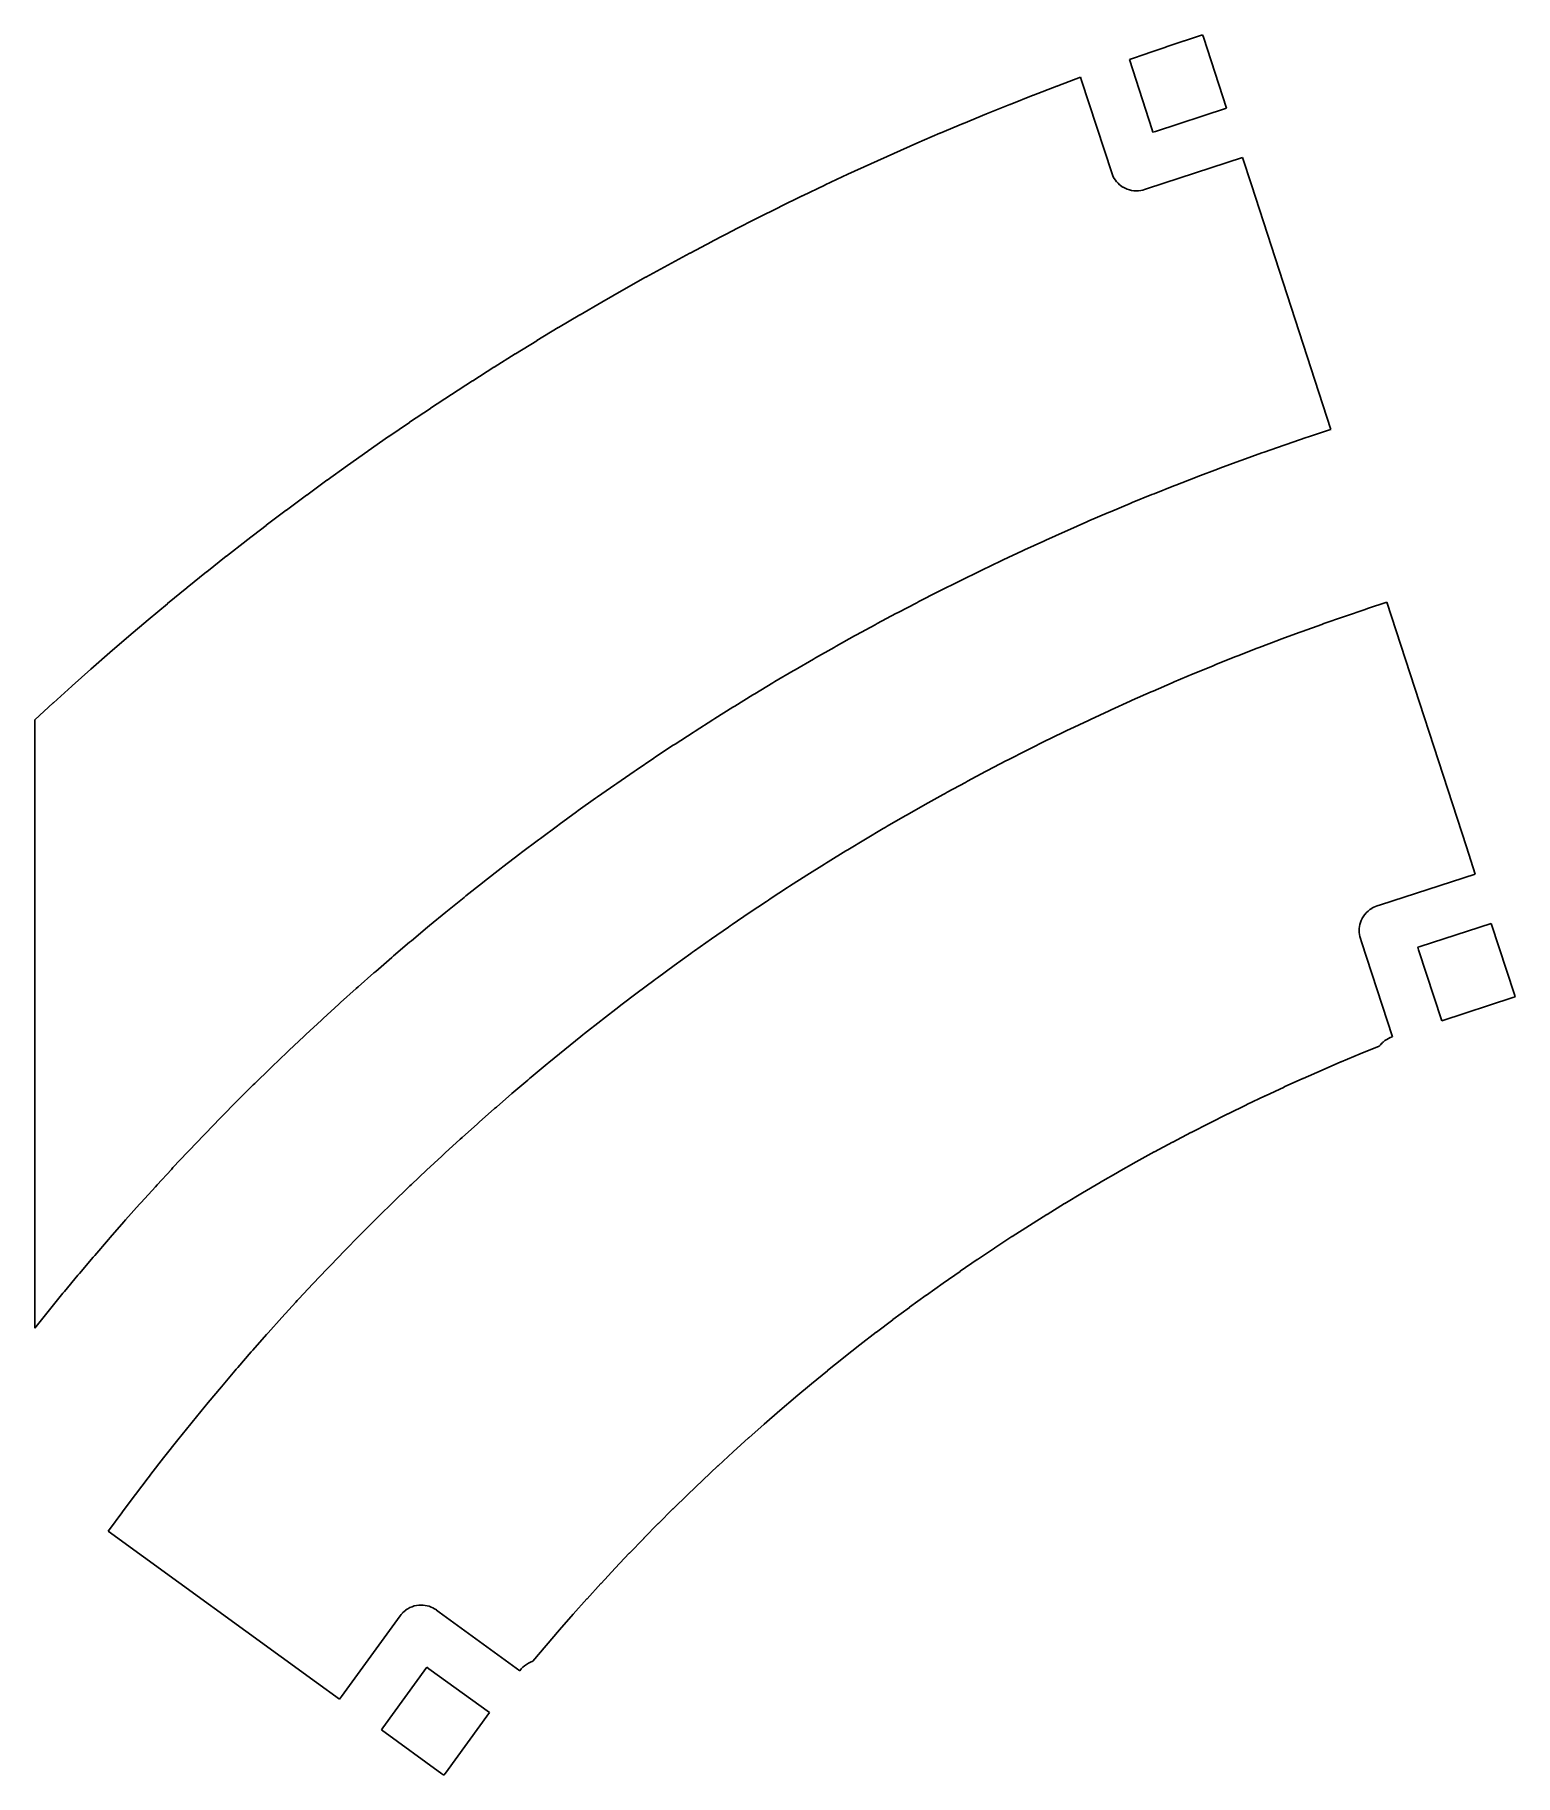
# Model space of a CAD drawing. Header units: millimetres. Extents: x 195 to 480, y 243 to 578.
import ezdxf

# ---------------------------------------------------------------- set-up
doc = ezdxf.new("R2010")
doc.units = ezdxf.units.MM
doc.layers.add('Mesh_cs', color=7, linetype='CONTINUOUS')

msp = doc.modelspace()

# ---------------------------------------------------------------- linework, layer by layer
at = {"layer": 'Mesh_cs'}
for p, q in [((413.078, 575.919, 11.9), (416.581, 577.093, 11.9)), ((416.581, 577.093, 11.9), (416.619, 577.106, 11.9)), ((416.619, 577.106, 11.9), (420.129, 578.258, 11.9)), ((420.129, 578.258, 11.9), (420.283, 577.786, 11.9)), ((420.283, 577.786, 11.9), (424.734, 564.087, 11.9)), ((406.015, 573.48, 11.9), (409.415, 574.666, 11.9)), ((409.415, 574.666, 11.9), (409.544, 574.711, 11.9)), ((409.544, 574.711, 11.9), (413.039, 575.906, 11.9)), ((413.039, 575.906, 11.9), (413.078, 575.919, 11.9)), ((410.411, 559.95, 11.9), (406.015, 573.48, 11.9)), ((387.523, 566.628, 11.9), (392.022, 568.357, 11.9)), ((392.022, 568.357, 11.9), (392.06, 568.372, 11.9)), ((392.06, 568.372, 11.9), (392.207, 568.427, 11.9)), ((392.207, 568.427, 11.9), (396.605, 570.079, 11.9)), ((396.605, 570.079, 11.9), (396.805, 569.464, 11.9)), ((396.805, 569.464, 11.9), (402.597, 551.638, 11.9)), ((378.494, 563.031, 11.9), (382.964, 564.832, 11.9)), ((382.964, 564.832, 11.9), (383.001, 564.847, 11.9)), ((383.001, 564.847, 11.9), (387.486, 566.613, 11.9)), ((387.486, 566.613, 11.9), (387.523, 566.628, 11.9)), ((424.734, 564.087, 11.9), (411.035, 559.637, 11.9)), ((369.522, 559.289, 11.9), (373.963, 561.162, 11.9)), ((373.963, 561.162, 11.9), (374.001, 561.178, 11.9)), ((374.001, 561.178, 11.9), (378.456, 563.015, 11.9)), ((378.456, 563.015, 11.9), (378.494, 563.031, 11.9)), ((360.612, 555.405, 11.9), (365.022, 557.349, 11.9)), ((365.022, 557.349, 11.9), (365.059, 557.365, 11.9)), ((365.059, 557.365, 11.9), (369.485, 559.273, 11.9)), ((369.485, 559.273, 11.9), (369.522, 559.289, 11.9)), ((410.563, 559.483, 11.9), (410.411, 559.95, 11.9)), ((411.035, 559.637, 11.9), (410.563, 559.483, 11.9)), ((356.181, 553.41, 11.9), (360.575, 555.389, 11.9)), ((360.575, 555.389, 11.9), (360.612, 555.405, 11.9)), ((409.529, 548.632, 11.9), (427.824, 554.577, 11.9)), ((427.824, 554.577, 11.9), (429.526, 549.336, 11.9)), ((347.366, 549.314, 11.9), (351.728, 551.362, 11.9)), ((351.728, 551.362, 11.9), (351.765, 551.379, 11.9)), ((351.765, 551.379, 11.9), (356.144, 553.393, 11.9)), ((356.144, 553.393, 11.9), (356.181, 553.41, 11.9)), ((402.597, 551.638, 11.9), (402.601, 551.627, 11.9)), ((402.601, 551.627, 11.9), (402.736, 551.262, 11.9)), ((402.736, 551.262, 11.9), (402.741, 551.252, 11.9)), ((402.741, 551.252, 11.9), (402.905, 550.898, 11.9)), ((402.905, 550.898, 11.9), (402.912, 550.885, 11.9)), ((402.912, 550.885, 11.9), (403.085, 550.577, 11.9)), ((403.085, 550.577, 11.9), (403.094, 550.564, 11.9)), ((403.094, 550.564, 11.9), (403.31, 550.241, 11.9)), ((403.31, 550.241, 11.9), (403.551, 549.936, 11.9)), ((338.618, 545.077, 11.9), (342.947, 547.195, 11.9)), ((342.947, 547.195, 11.9), (342.983, 547.213, 11.9)), ((342.983, 547.213, 11.9), (347.329, 549.296, 11.9)), ((347.329, 549.296, 11.9), (347.366, 549.314, 11.9)), ((403.551, 549.936, 11.9), (403.56, 549.924, 11.9)), ((403.56, 549.924, 11.9), (403.825, 549.639, 11.9)), ((403.825, 549.639, 11.9), (403.836, 549.629, 11.9)), ((403.836, 549.629, 11.9), (404.123, 549.366, 11.9)), ((404.123, 549.366, 11.9), (404.134, 549.357, 11.9)), ((404.134, 549.357, 11.9), (404.441, 549.118, 11.9)), ((404.441, 549.118, 11.9), (404.453, 549.109, 11.9)), ((404.453, 549.109, 11.9), (404.779, 548.896, 11.9)), ((404.779, 548.896, 11.9), (404.792, 548.889, 11.9)), ((404.792, 548.889, 11.9), (405.172, 548.683, 11.9)), ((405.172, 548.683, 11.9), (405.184, 548.677, 11.9)), ((405.184, 548.677, 11.9), (405.581, 548.507, 11.9)), ((405.581, 548.507, 11.9), (405.594, 548.502, 11.9)), ((405.594, 548.502, 11.9), (406.005, 548.368, 11.9)), ((406.005, 548.368, 11.9), (406.017, 548.364, 11.9)), ((406.017, 548.364, 11.9), (406.438, 548.268, 11.9)), ((406.438, 548.268, 11.9), (406.452, 548.265, 11.9)), ((406.452, 548.265, 11.9), (406.465, 548.263, 11.9)), ((406.465, 548.263, 11.9), (406.893, 548.204, 11.9)), ((406.893, 548.204, 11.9), (406.907, 548.203, 11.9)), ((406.907, 548.203, 11.9), (407.338, 548.183, 11.9)), ((407.338, 548.183, 11.9), (407.352, 548.183, 11.9)), ((407.352, 548.183, 11.9), (407.783, 548.201, 11.9)), ((407.783, 548.201, 11.9), (407.797, 548.203, 11.9)), ((407.797, 548.203, 11.9), (408.225, 548.259, 11.9)), ((408.225, 548.259, 11.9), (408.239, 548.262, 11.9)), ((408.239, 548.262, 11.9), (408.565, 548.332, 11.9)), ((408.565, 548.332, 11.9), (408.578, 548.336, 11.9)), ((408.578, 548.336, 11.9), (408.898, 548.427, 11.9)), ((408.898, 548.427, 11.9), (409.529, 548.632, 11.9)), ((429.526, 549.336, 11.9), (444.851, 502.174, 11.9)), ((334.27, 542.906, 11.9), (338.582, 545.059, 11.9)), ((338.582, 545.059, 11.9), (338.618, 545.077, 11.9)), ((325.626, 538.46, 11.9), (329.903, 540.682, 11.9)), ((329.903, 540.682, 11.9), (329.939, 540.7, 11.9)), ((329.939, 540.7, 11.9), (334.233, 542.887, 11.9)), ((334.233, 542.887, 11.9), (334.27, 542.906, 11.9)), ((321.331, 536.186, 11.9), (325.59, 538.441, 11.9)), ((325.59, 538.441, 11.9), (325.626, 538.46, 11.9)), ((312.796, 531.535, 11.9), (317.018, 533.858, 11.9)), ((317.018, 533.858, 11.9), (317.054, 533.877, 11.9)), ((317.054, 533.877, 11.9), (321.295, 536.167, 11.9)), ((321.295, 536.167, 11.9), (321.331, 536.186, 11.9)), ((308.557, 529.158, 11.9), (312.76, 531.515, 11.9)), ((312.76, 531.515, 11.9), (312.796, 531.535, 11.9)), ((300.136, 524.303, 11.9), (304.302, 526.727, 11.9)), ((304.302, 526.727, 11.9), (304.337, 526.747, 11.9)), ((304.337, 526.747, 11.9), (308.521, 529.138, 11.9)), ((308.521, 529.138, 11.9), (308.557, 529.158, 11.9)), ((295.955, 521.825, 11.9), (300.101, 524.282, 11.9)), ((300.101, 524.282, 11.9), (300.136, 524.303, 11.9)), ((291.794, 519.314, 11.9), (295.92, 521.804, 11.9)), ((295.92, 521.804, 11.9), (295.955, 521.825, 11.9)), ((283.532, 514.193, 11.9), (287.618, 516.748, 11.9)), ((287.618, 516.748, 11.9), (287.653, 516.77, 11.9)), ((287.653, 516.77, 11.9), (291.759, 519.293, 11.9)), ((291.759, 519.293, 11.9), (291.794, 519.314, 11.9)), ((279.433, 511.583, 11.9), (283.498, 514.171, 11.9)), ((283.498, 514.171, 11.9), (283.532, 514.193, 11.9)), ((275.354, 508.94, 11.9), (279.399, 511.561, 11.9)), ((279.399, 511.561, 11.9), (279.433, 511.583, 11.9)), ((271.297, 506.265, 11.9), (275.32, 508.918, 11.9)), ((275.32, 508.918, 11.9), (275.354, 508.94, 11.9)), ((263.247, 500.817, 11.9), (267.227, 503.534, 11.9)), ((267.227, 503.534, 11.9), (267.261, 503.557, 11.9)), ((267.261, 503.557, 11.9), (271.263, 506.242, 11.9)), ((271.263, 506.242, 11.9), (271.297, 506.265, 11.9)), ((259.254, 498.045, 11.9), (263.213, 500.794, 11.9)), ((263.213, 500.794, 11.9), (263.247, 500.817, 11.9)), ((440.114, 500.608, 11.9), (436.249, 499.297, 11.9)), ((440.544, 500.754, 11.9), (440.114, 500.608, 11.9)), ((444.42, 502.032, 11.9), (440.544, 500.754, 11.9)), ((444.851, 502.174, 11.9), (444.42, 502.032, 11.9)), ((255.285, 495.242, 11.9), (259.221, 498.022, 11.9)), ((259.221, 498.022, 11.9), (259.254, 498.045, 11.9)), ((431.54, 497.65, 11.9), (427.698, 496.273, 11.9)), ((431.967, 497.803, 11.9), (431.54, 497.65, 11.9)), ((435.821, 499.148, 11.9), (431.967, 497.803, 11.9)), ((436.249, 499.297, 11.9), (435.821, 499.148, 11.9)), ((251.337, 492.406, 11.9), (255.252, 495.218, 11.9)), ((255.252, 495.218, 11.9), (255.285, 495.242, 11.9)), ((423.018, 494.546, 11.9), (419.2, 493.102, 11.9)), ((423.442, 494.706, 11.9), (423.018, 494.546, 11.9)), ((427.272, 496.116, 11.9), (423.442, 494.706, 11.9)), ((427.698, 496.273, 11.9), (427.272, 496.116, 11.9)), ((247.413, 489.54, 11.9), (251.304, 492.382, 11.9)), ((251.304, 492.382, 11.9), (251.337, 492.406, 11.9)), ((414.551, 491.295, 11.9), (410.758, 489.786, 11.9)), ((414.972, 491.462, 11.9), (414.551, 491.295, 11.9)), ((418.777, 492.938, 11.9), (414.972, 491.462, 11.9)), ((419.2, 493.102, 11.9), (418.777, 492.938, 11.9)), ((239.633, 483.712, 11.9), (243.479, 486.617, 11.9)), ((243.479, 486.617, 11.9), (243.511, 486.642, 11.9)), ((243.511, 486.642, 11.9), (247.38, 489.515, 11.9)), ((247.38, 489.515, 11.9), (247.413, 489.54, 11.9)), ((406.14, 487.899, 11.9), (402.374, 486.326, 11.9)), ((406.559, 488.074, 11.9), (406.14, 487.899, 11.9)), ((410.338, 489.615, 11.9), (406.559, 488.074, 11.9)), ((410.758, 489.786, 11.9), (410.338, 489.615, 11.9)), ((235.778, 480.752, 11.9), (239.601, 483.688, 11.9)), ((239.601, 483.688, 11.9), (239.633, 483.712, 11.9)), ((397.79, 484.36, 11.9), (394.051, 482.722, 11.9)), ((398.205, 484.542, 11.9), (397.79, 484.36, 11.9)), ((401.958, 486.147, 11.9), (398.205, 484.542, 11.9)), ((402.374, 486.326, 11.9), (401.958, 486.147, 11.9)), ((231.948, 477.762, 11.9), (235.746, 480.728, 11.9)), ((235.746, 480.728, 11.9), (235.778, 480.752, 11.9)), ((389.501, 480.677, 11.9), (385.791, 478.975, 11.9)), ((389.913, 480.866, 11.9), (389.501, 480.677, 11.9)), ((393.638, 482.536, 11.9), (389.913, 480.866, 11.9)), ((394.051, 482.722, 11.9), (393.638, 482.536, 11.9)), ((228.141, 474.74, 11.9), (231.916, 477.736, 11.9)), ((231.916, 477.736, 11.9), (231.948, 477.762, 11.9)), ((381.277, 476.853, 11.9), (377.597, 475.088, 11.9)), ((381.686, 477.049, 11.9), (381.277, 476.853, 11.9)), ((385.381, 478.783, 11.9), (381.686, 477.049, 11.9)), ((385.791, 478.975, 11.9), (385.381, 478.783, 11.9)), ((224.358, 471.689, 11.9), (228.109, 474.715, 11.9)), ((228.109, 474.715, 11.9), (228.141, 474.74, 11.9)), ((373.525, 473.091, 11.9), (373.12, 472.888, 11.9)), ((377.19, 474.888, 11.9), (373.525, 473.091, 11.9)), ((377.597, 475.088, 11.9), (377.19, 474.888, 11.9)), ((220.6, 468.607, 11.9), (224.327, 471.663, 11.9)), ((224.327, 471.663, 11.9), (224.358, 471.689, 11.9)), ((369.067, 470.853, 11.9), (365.433, 468.994, 11.9)), ((369.47, 471.06, 11.9), (369.067, 470.853, 11.9)), ((373.12, 472.888, 11.9), (369.47, 471.06, 11.9)), ((216.867, 465.495, 11.9), (220.569, 468.581, 11.9)), ((220.569, 468.581, 11.9), (220.6, 468.607, 11.9)), ((361.014, 466.679, 11.9), (357.414, 464.758, 11.9)), ((361.414, 466.893, 11.9), (361.014, 466.679, 11.9)), ((365.032, 468.784, 11.9), (361.414, 466.893, 11.9)), ((365.433, 468.994, 11.9), (365.032, 468.784, 11.9)), ((451.464, 467.5, 11.9), (447.693, 466.219, 11.9)), ((451.884, 467.639, 11.9), (451.464, 467.5, 11.9)), ((455.666, 468.887, 11.9), (451.884, 467.639, 11.9)), ((470.99, 421.724, 11.9), (455.666, 468.887, 11.9)), ((213.158, 462.354, 11.9), (216.836, 465.469, 11.9)), ((216.836, 465.469, 11.9), (216.867, 465.495, 11.9)), ((357.015, 464.541, 11.9), (353.431, 462.588, 11.9)), ((357.414, 464.758, 11.9), (357.015, 464.541, 11.9)), ((438.933, 463.116, 11.9), (435.198, 461.733, 11.9)), ((439.349, 463.266, 11.9), (438.933, 463.116, 11.9)), ((443.097, 464.615, 11.9), (439.349, 463.266, 11.9)), ((443.514, 464.761, 11.9), (443.097, 464.615, 11.9)), ((447.274, 466.076, 11.9), (443.514, 464.761, 11.9)), ((447.693, 466.219, 11.9), (447.274, 466.076, 11.9)), ((209.475, 459.183, 11.9), (213.128, 462.328, 11.9)), ((213.128, 462.328, 11.9), (213.158, 462.354, 11.9)), ((349.073, 460.161, 11.9), (345.523, 458.147, 11.9)), ((349.467, 460.385, 11.9), (349.073, 460.161, 11.9)), ((353.035, 462.368, 11.9), (349.467, 460.385, 11.9)), ((353.431, 462.588, 11.9), (353.035, 462.368, 11.9)), ((430.647, 460.006, 11.9), (426.937, 458.556, 11.9)), ((431.061, 460.163, 11.9), (430.647, 460.006, 11.9)), ((434.783, 461.579, 11.9), (431.061, 460.163, 11.9)), ((435.198, 461.733, 11.9), (434.783, 461.579, 11.9)), ((205.818, 455.983, 11.9), (209.445, 459.156, 11.9)), ((209.445, 459.156, 11.9), (209.475, 459.183, 11.9)), ((345.13, 457.92, 11.9), (341.598, 455.876, 11.9)), ((345.523, 458.147, 11.9), (345.13, 457.92, 11.9)), ((422.009, 456.579, 11.9), (418.326, 455.063, 11.9)), ((422.418, 456.748, 11.9), (422.009, 456.579, 11.9)), ((422.829, 456.913, 11.9), (422.418, 456.748, 11.9)), ((426.525, 458.395, 11.9), (422.829, 456.913, 11.9)), ((426.937, 458.556, 11.9), (426.525, 458.395, 11.9)), ((202.186, 452.753, 11.9), (205.787, 455.956, 11.9)), ((205.787, 455.956, 11.9), (205.818, 455.983, 11.9)), ((337.304, 453.337, 11.9), (333.807, 451.232, 11.9)), ((337.692, 453.571, 11.9), (337.304, 453.337, 11.9)), ((341.207, 455.645, 11.9), (337.692, 453.571, 11.9)), ((341.598, 455.876, 11.9), (341.207, 455.645, 11.9)), ((414.249, 453.342, 11.9), (410.594, 451.761, 11.9)), ((414.656, 453.515, 11.9), (414.249, 453.342, 11.9)), ((418.326, 455.063, 11.9), (414.656, 453.515, 11.9)), ((198.58, 449.495, 11.9), (202.156, 452.726, 11.9)), ((202.156, 452.726, 11.9), (202.186, 452.753, 11.9)), ((333.42, 450.995, 11.9), (329.941, 448.86, 11.9)), ((333.807, 451.232, 11.9), (333.42, 450.995, 11.9)), ((406.142, 449.791, 11.9), (402.516, 448.144, 11.9)), ((406.547, 449.97, 11.9), (406.142, 449.791, 11.9)), ((410.187, 451.585, 11.9), (406.547, 449.97, 11.9)), ((410.594, 451.761, 11.9), (410.187, 451.585, 11.9)), ((195, 446.208, 11.9), (198.55, 449.467, 11.9)), ((195, 434.484, 11.9), (195, 446.208, 11.9)), ((198.55, 449.467, 11.9), (198.58, 449.495, 11.9)), ((325.714, 446.212, 11.9), (322.272, 444.018, 11.9)), ((326.096, 446.456, 11.9), (325.714, 446.212, 11.9)), ((329.557, 448.62, 11.9), (326.096, 446.456, 11.9)), ((329.941, 448.86, 11.9), (329.557, 448.62, 11.9)), ((398.502, 446.281, 11.9), (398.1, 446.095, 11.9)), ((402.113, 447.961, 11.9), (398.502, 446.281, 11.9)), ((402.516, 448.144, 11.9), (402.113, 447.961, 11.9)), ((321.892, 443.771, 11.9), (318.469, 441.547, 11.9)), ((322.272, 444.018, 11.9), (321.892, 443.771, 11.9)), ((394.105, 444.193, 11.9), (390.524, 442.448, 11.9)), ((394.504, 444.383, 11.9), (394.105, 444.193, 11.9)), ((398.1, 446.095, 11.9), (394.504, 444.383, 11.9)), ((318.091, 441.297, 11.9), (314.688, 439.044, 11.9)), ((318.469, 441.547, 11.9), (318.091, 441.297, 11.9)), ((386.165, 440.281, 11.9), (382.617, 438.473, 11.9)), ((386.562, 440.478, 11.9), (386.165, 440.281, 11.9)), ((390.126, 442.255, 11.9), (386.562, 440.478, 11.9)), ((390.524, 442.448, 11.9), (390.126, 442.255, 11.9)), ((310.554, 436.252, 11.9), (307.19, 433.941, 11.9)), ((310.928, 436.509, 11.9), (310.554, 436.252, 11.9)), ((314.312, 438.791, 11.9), (310.928, 436.509, 11.9)), ((314.688, 439.044, 11.9), (314.312, 438.791, 11.9)), ((378.298, 436.228, 11.9), (374.782, 434.356, 11.9)), ((378.69, 436.432, 11.9), (378.298, 436.228, 11.9)), ((382.223, 438.272, 11.9), (378.69, 436.432, 11.9)), ((382.617, 438.473, 11.9), (382.223, 438.272, 11.9)), ((195, 328.966, 11.9), (195, 434.484, 11.9)), ((306.818, 433.681, 11.9), (303.474, 431.341, 11.9)), ((307.19, 433.941, 11.9), (306.818, 433.681, 11.9)), ((374.392, 434.148, 11.9), (370.893, 432.245, 11.9)), ((374.782, 434.356, 11.9), (374.392, 434.148, 11.9)), ((303.104, 431.078, 11.9), (299.78, 428.71, 11.9)), ((303.474, 431.341, 11.9), (303.104, 431.078, 11.9)), ((366.636, 429.884, 11.9), (363.172, 427.919, 11.9)), ((370.117, 431.819, 11.9), (366.636, 429.884, 11.9)), ((370.504, 432.034, 11.9), (370.117, 431.819, 11.9)), ((370.893, 432.245, 11.9), (370.504, 432.034, 11.9)), ((299.413, 428.443, 11.9), (296.11, 426.047, 11.9)), ((299.78, 428.71, 11.9), (299.413, 428.443, 11.9)), ((362.787, 427.701, 11.9), (359.341, 425.704, 11.9)), ((363.172, 427.919, 11.9), (362.787, 427.701, 11.9)), ((292.1, 423.079, 11.9), (288.838, 420.626, 11.9)), ((292.462, 423.352, 11.9), (292.1, 423.079, 11.9)), ((295.745, 425.777, 11.9), (292.462, 423.352, 11.9)), ((296.11, 426.047, 11.9), (295.745, 425.777, 11.9)), ((355.149, 423.23, 11.9), (351.739, 421.171, 11.9)), ((358.577, 425.257, 11.9), (355.149, 423.23, 11.9)), ((358.958, 425.482, 11.9), (358.577, 425.257, 11.9)), ((359.341, 425.704, 11.9), (358.958, 425.482, 11.9)), ((288.478, 420.35, 11.9), (285.237, 417.869, 11.9)), ((288.838, 420.626, 11.9), (288.478, 420.35, 11.9)), ((351.36, 420.943, 11.9), (347.969, 418.854, 11.9)), ((351.739, 421.171, 11.9), (351.36, 420.943, 11.9)), ((472.693, 416.483, 11.9), (470.99, 421.724, 11.9)), ((284.879, 417.591, 11.9), (281.66, 415.082, 11.9)), ((285.237, 417.869, 11.9), (284.879, 417.591, 11.9)), ((343.845, 416.268, 11.9), (340.492, 414.119, 11.9)), ((347.217, 418.387, 11.9), (343.845, 416.268, 11.9)), ((347.592, 418.622, 11.9), (347.217, 418.387, 11.9)), ((347.969, 418.854, 11.9), (347.592, 418.622, 11.9)), ((454.398, 410.539, 11.9), (472.693, 416.483, 11.9)), ((281.305, 414.8, 11.9), (278.107, 412.263, 11.9)), ((281.66, 415.082, 11.9), (281.305, 414.8, 11.9)), ((340.119, 413.88, 11.9), (336.786, 411.701, 11.9)), ((340.492, 414.119, 11.9), (340.119, 413.88, 11.9)), ((274.578, 409.415, 11.9), (274.228, 409.127, 11.9)), ((277.754, 411.979, 11.9), (274.578, 409.415, 11.9)), ((278.107, 412.263, 11.9), (277.754, 411.979, 11.9)), ((336.047, 411.213, 11.9), (332.733, 409.004, 11.9)), ((336.415, 411.458, 11.9), (336.047, 411.213, 11.9)), ((336.786, 411.701, 11.9), (336.415, 411.458, 11.9)), ((451.702, 409.037, 11.9), (452.014, 409.337, 11.9)), ((452.014, 409.337, 11.9), (452.024, 409.345, 11.9)), ((452.024, 409.345, 11.9), (452.361, 409.615, 11.9)), ((452.361, 409.615, 11.9), (452.373, 409.623, 11.9)), ((452.373, 409.623, 11.9), (452.732, 409.862, 11.9)), ((452.732, 409.862, 11.9), (452.744, 409.869, 11.9)), ((452.744, 409.869, 11.9), (453.124, 410.074, 11.9)), ((453.124, 410.074, 11.9), (453.137, 410.08, 11.9)), ((453.137, 410.08, 11.9), (453.441, 410.216, 11.9)), ((453.441, 410.216, 11.9), (453.454, 410.22, 11.9)), ((453.454, 410.22, 11.9), (453.767, 410.334, 11.9)), ((453.767, 410.334, 11.9), (454.398, 410.539, 11.9)), ((270.726, 406.245, 11.9), (267.595, 403.627, 11.9)), ((271.074, 406.536, 11.9), (270.726, 406.245, 11.9)), ((274.228, 409.127, 11.9), (271.074, 406.536, 11.9)), ((328.709, 406.265, 11.9), (325.435, 403.997, 11.9)), ((329.073, 406.517, 11.9), (328.709, 406.265, 11.9)), ((329.439, 406.765, 11.9), (329.073, 406.517, 11.9)), ((332.733, 409.004, 11.9), (329.439, 406.765, 11.9)), ((450.312, 405.582, 11.9), (450.328, 405.971, 11.9)), ((450.328, 405.971, 11.9), (450.329, 405.986, 11.9)), ((450.329, 405.986, 11.9), (450.376, 406.372, 11.9)), ((450.376, 406.372, 11.9), (450.378, 406.387, 11.9)), ((450.378, 406.387, 11.9), (450.456, 406.768, 11.9)), ((450.456, 406.768, 11.9), (450.459, 406.782, 11.9)), ((450.459, 406.782, 11.9), (450.568, 407.156, 11.9)), ((450.568, 407.156, 11.9), (450.572, 407.17, 11.9)), ((450.572, 407.17, 11.9), (450.71, 407.534, 11.9)), ((450.71, 407.534, 11.9), (450.716, 407.547, 11.9)), ((450.716, 407.547, 11.9), (450.903, 407.937, 11.9)), ((450.903, 407.937, 11.9), (450.91, 407.949, 11.9)), ((450.91, 407.949, 11.9), (451.131, 408.32, 11.9)), ((451.131, 408.32, 11.9), (451.138, 408.331, 11.9)), ((451.138, 408.331, 11.9), (451.392, 408.681, 11.9)), ((451.392, 408.681, 11.9), (451.4, 408.692, 11.9)), ((451.4, 408.692, 11.9), (451.683, 409.018, 11.9)), ((451.683, 409.018, 11.9), (451.692, 409.028, 11.9)), ((451.692, 409.028, 11.9), (451.702, 409.037, 11.9)), ((475.783, 406.973, 11.9), (462.085, 402.522, 11.9)), ((480.234, 393.275, 11.9), (475.783, 406.973, 11.9)), ((267.25, 403.333, 11.9), (264.141, 400.688, 11.9)), ((267.595, 403.627, 11.9), (267.25, 403.333, 11.9)), ((325.435, 403.997, 11.9), (322.182, 401.699, 11.9)), ((450.327, 405.194, 11.9), (450.312, 405.582, 11.9)), ((450.328, 405.179, 11.9), (450.327, 405.194, 11.9)), ((450.369, 404.827, 11.9), (450.328, 405.179, 11.9)), ((450.371, 404.813, 11.9), (450.369, 404.827, 11.9)), ((450.446, 404.43, 11.9), (450.371, 404.813, 11.9)), ((450.448, 404.419, 11.9), (450.446, 404.43, 11.9)), ((450.554, 404.044, 11.9), (450.448, 404.419, 11.9)), ((450.557, 404.034, 11.9), (450.554, 404.044, 11.9)), ((450.762, 403.403, 11.9), (450.557, 404.034, 11.9)), ((456.706, 385.108, 11.9), (450.762, 403.403, 11.9)), ((263.798, 400.391, 11.9), (260.712, 397.72, 11.9)), ((264.141, 400.688, 11.9), (263.798, 400.391, 11.9)), ((321.461, 401.185, 11.9), (318.229, 398.859, 11.9)), ((321.82, 401.444, 11.9), (321.461, 401.185, 11.9)), ((322.182, 401.699, 11.9), (321.82, 401.444, 11.9)), ((462.085, 402.522, 11.9), (461.612, 402.369, 11.9)), ((461.612, 402.369, 11.9), (461.766, 401.896, 11.9)), ((461.766, 401.896, 11.9), (466.217, 388.198, 11.9)), ((260.372, 397.42, 11.9), (257.309, 394.723, 11.9)), ((260.712, 397.72, 11.9), (260.372, 397.42, 11.9)), ((314.306, 395.977, 11.9), (311.116, 393.593, 11.9)), ((314.66, 396.242, 11.9), (314.306, 395.977, 11.9)), ((315.017, 396.503, 11.9), (314.66, 396.242, 11.9)), ((318.229, 398.859, 11.9), (315.017, 396.503, 11.9)), ((256.972, 394.42, 11.9), (253.932, 391.696, 11.9)), ((257.309, 394.723, 11.9), (256.972, 394.42, 11.9)), ((311.116, 393.593, 11.9), (307.947, 391.18, 11.9)), ((466.217, 388.198, 11.9), (479.915, 392.649, 11.9)), ((479.915, 392.649, 11.9), (480.387, 392.802, 11.9)), ((480.387, 392.802, 11.9), (480.234, 393.275, 11.9)), ((253.597, 391.39, 11.9), (250.581, 388.64, 11.9)), ((253.932, 391.696, 11.9), (253.597, 391.39, 11.9)), ((307.595, 390.912, 11.9), (304.448, 388.471, 11.9)), ((307.947, 391.18, 11.9), (307.595, 390.912, 11.9)), ((250.248, 388.332, 11.9), (247.256, 385.556, 11.9)), ((250.581, 388.64, 11.9), (250.248, 388.332, 11.9)), ((304.098, 388.199, 11.9), (300.973, 385.73, 11.9)), ((304.448, 388.471, 11.9), (304.098, 388.199, 11.9)), ((246.926, 385.245, 11.9), (243.958, 382.443, 11.9)), ((247.256, 385.556, 11.9), (246.926, 385.245, 11.9)), ((297.178, 382.681, 11.9), (294.098, 380.156, 11.9)), ((300.281, 385.178, 11.9), (297.178, 382.681, 11.9)), ((300.626, 385.456, 11.9), (300.281, 385.178, 11.9)), ((300.973, 385.73, 11.9), (300.626, 385.456, 11.9)), ((450.521, 381.809, 11.9), (454.193, 383.302, 11.9)), ((454.193, 383.302, 11.9), (454.224, 383.315, 11.9)), ((454.237, 383.331, 11.9), (454.246, 383.343, 11.9)), ((454.246, 383.343, 11.9), (454.312, 383.424, 11.9)), ((454.312, 383.424, 11.9), (454.433, 383.579, 11.9)), ((454.433, 383.579, 11.9), (454.563, 383.728, 11.9)), ((454.563, 383.728, 11.9), (454.601, 383.769, 11.9)), ((454.601, 383.769, 11.9), (454.824, 383.989, 11.9)), ((454.824, 383.989, 11.9), (454.921, 384.081, 11.9)), ((454.921, 384.081, 11.9), (455.127, 384.252, 11.9)), ((455.127, 384.252, 11.9), (455.269, 384.365, 11.9)), ((455.269, 384.365, 11.9), (455.49, 384.517, 11.9)), ((455.49, 384.517, 11.9), (455.61, 384.598, 11.9)), ((455.61, 384.598, 11.9), (455.636, 384.613, 11.9)), ((455.636, 384.613, 11.9), (455.951, 384.791, 11.9)), ((455.951, 384.791, 11.9), (455.976, 384.804, 11.9)), ((455.976, 384.804, 11.9), (456.304, 384.957, 11.9)), ((456.304, 384.957, 11.9), (456.329, 384.968, 11.9)), ((456.329, 384.968, 11.9), (456.669, 385.094, 11.9)), ((456.669, 385.094, 11.9), (456.681, 385.098, 11.9)), ((456.681, 385.098, 11.9), (456.706, 385.108, 11.9)), ((240.687, 379.303, 11.9), (240.362, 378.986, 11.9)), ((243.631, 382.129, 11.9), (240.687, 379.303, 11.9)), ((243.958, 382.443, 11.9), (243.631, 382.129, 11.9)), ((293.756, 379.876, 11.9), (290.699, 377.323, 11.9)), ((294.098, 380.156, 11.9), (293.756, 379.876, 11.9)), ((443.162, 378.689, 11.9), (446.804, 380.254, 11.9)), ((446.804, 380.254, 11.9), (446.834, 380.267, 11.9)), ((446.834, 380.267, 11.9), (450.491, 381.796, 11.9)), ((450.491, 381.796, 11.9), (450.521, 381.809, 11.9)), ((237.121, 375.814, 11.9), (234.226, 372.937, 11.9)), ((237.443, 376.134, 11.9), (237.121, 375.814, 11.9)), ((240.362, 378.986, 11.9), (237.443, 376.134, 11.9)), ((290.022, 376.753, 11.9), (286.987, 374.173, 11.9)), ((290.359, 377.04, 11.9), (290.022, 376.753, 11.9)), ((290.699, 377.323, 11.9), (290.359, 377.04, 11.9)), ((435.864, 375.428, 11.9), (439.475, 377.063, 11.9)), ((439.475, 377.063, 11.9), (439.505, 377.076, 11.9)), ((439.505, 377.076, 11.9), (439.536, 377.09, 11.9)), ((439.536, 377.09, 11.9), (443.162, 378.689, 11.9)), ((233.907, 372.615, 11.9), (231.037, 369.713, 11.9)), ((234.226, 372.937, 11.9), (233.907, 372.615, 11.9)), ((286.987, 374.173, 11.9), (283.976, 371.566, 11.9)), ((428.631, 372.026, 11.9), (432.209, 373.73, 11.9)), ((432.209, 373.73, 11.9), (432.239, 373.745, 11.9)), ((432.239, 373.745, 11.9), (435.834, 375.414, 11.9)), ((435.834, 375.414, 11.9), (435.864, 375.428, 11.9)), ((230.721, 369.388, 11.9), (227.875, 366.462, 11.9)), ((231.037, 369.713, 11.9), (230.721, 369.388, 11.9)), ((283.642, 371.277, 11.9), (280.654, 368.643, 11.9)), ((283.976, 371.566, 11.9), (283.642, 371.277, 11.9)), ((421.465, 368.485, 11.9), (425.009, 370.258, 11.9)), ((425.009, 370.258, 11.9), (425.039, 370.273, 11.9)), ((425.039, 370.273, 11.9), (428.601, 372.012, 11.9)), ((428.601, 372.012, 11.9), (428.631, 372.026, 11.9)), ((227.562, 366.134, 11.9), (224.742, 363.183, 11.9)), ((227.875, 366.462, 11.9), (227.562, 366.134, 11.9)), ((277.359, 365.69, 11.9), (277.029, 365.394, 11.9)), ((280.322, 368.35, 11.9), (277.359, 365.69, 11.9)), ((280.654, 368.643, 11.9), (280.322, 368.35, 11.9)), ((414.368, 364.806, 11.9), (417.878, 366.647, 11.9)), ((417.878, 366.647, 11.9), (417.908, 366.662, 11.9)), ((417.908, 366.662, 11.9), (421.435, 368.47, 11.9)), ((421.435, 368.47, 11.9), (421.465, 368.485, 11.9)), ((224.431, 362.853, 11.9), (221.637, 359.878, 11.9)), ((224.742, 363.183, 11.9), (224.431, 362.853, 11.9)), ((273.763, 362.408, 11.9), (273.439, 362.107, 11.9)), ((274.09, 362.707, 11.9), (273.763, 362.408, 11.9)), ((277.029, 365.394, 11.9), (274.09, 362.707, 11.9)), ((407.345, 360.99, 11.9), (410.818, 362.899, 11.9)), ((410.818, 362.899, 11.9), (410.847, 362.915, 11.9)), ((410.847, 362.915, 11.9), (414.339, 364.79, 11.9)), ((414.339, 364.79, 11.9), (414.368, 364.806, 11.9)), ((221.329, 359.545, 11.9), (218.56, 356.546, 11.9)), ((221.637, 359.878, 11.9), (221.329, 359.545, 11.9)), ((270.524, 359.394, 11.9), (267.632, 356.654, 11.9)), ((273.439, 362.107, 11.9), (270.524, 359.394, 11.9)), ((400.425, 357.055, 11.9), (403.861, 359.031, 11.9)), ((403.861, 359.031, 11.9), (403.89, 359.047, 11.9)), ((403.89, 359.047, 11.9), (407.345, 360.99, 11.9)), ((218.255, 356.21, 11.9), (215.512, 353.188, 11.9)), ((218.56, 356.546, 11.9), (218.255, 356.21, 11.9)), ((266.993, 356.043, 11.9), (264.126, 353.277, 11.9)), ((267.311, 356.35, 11.9), (266.993, 356.043, 11.9)), ((267.632, 356.654, 11.9), (267.311, 356.35, 11.9)), ((396.951, 355.013, 11.9), (400.368, 357.022, 11.9)), ((400.368, 357.022, 11.9), (400.396, 357.039, 11.9)), ((400.396, 357.039, 11.9), (400.425, 357.055, 11.9)), ((215.21, 352.85, 11.9), (212.493, 349.804, 11.9)), ((215.512, 353.188, 11.9), (215.21, 352.85, 11.9)), ((264.126, 353.277, 11.9), (261.285, 350.487, 11.9)), ((390.148, 350.879, 11.9), (393.526, 352.954, 11.9)), ((393.526, 352.954, 11.9), (393.554, 352.971, 11.9)), ((393.554, 352.971, 11.9), (396.951, 355.013, 11.9)), ((212.194, 349.463, 11.9), (209.504, 346.394, 11.9)), ((212.493, 349.804, 11.9), (212.194, 349.463, 11.9)), ((260.969, 350.176, 11.9), (258.153, 347.36, 11.9)), ((261.285, 350.487, 11.9), (260.969, 350.176, 11.9)), ((386.735, 348.737, 11.9), (390.092, 350.844, 11.9)), ((390.092, 350.844, 11.9), (390.12, 350.862, 11.9)), ((390.12, 350.862, 11.9), (390.148, 350.879, 11.9)), ((209.207, 346.051, 11.9), (206.543, 342.959, 11.9)), ((209.504, 346.394, 11.9), (209.207, 346.051, 11.9)), ((257.53, 346.732, 11.9), (254.739, 343.89, 11.9)), ((257.84, 347.047, 11.9), (257.53, 346.732, 11.9)), ((258.153, 347.36, 11.9), (257.84, 347.047, 11.9)), ((380.055, 344.407, 11.9), (383.371, 346.579, 11.9)), ((383.371, 346.579, 11.9), (383.399, 346.597, 11.9)), ((383.399, 346.597, 11.9), (386.735, 348.737, 11.9)), ((206.25, 342.613, 11.9), (203.612, 339.498, 11.9)), ((206.543, 342.959, 11.9), (206.25, 342.613, 11.9)), ((254.739, 343.89, 11.9), (251.974, 341.024, 11.9)), ((376.706, 342.167, 11.9), (380, 344.37, 11.9)), ((380, 344.37, 11.9), (380.028, 344.389, 11.9)), ((380.028, 344.389, 11.9), (380.055, 344.407, 11.9)), ((203.322, 339.149, 11.9), (200.711, 336.012, 11.9)), ((203.612, 339.498, 11.9), (203.322, 339.149, 11.9)), ((251.362, 340.384, 11.9), (248.623, 337.493, 11.9)), ((251.667, 340.705, 11.9), (251.362, 340.384, 11.9)), ((251.974, 341.024, 11.9), (251.667, 340.705, 11.9)), ((370.127, 337.626, 11.9), (373.378, 339.893, 11.9)), ((373.378, 339.893, 11.9), (373.405, 339.912, 11.9)), ((373.405, 339.912, 11.9), (376.678, 342.148, 11.9)), ((376.678, 342.148, 11.9), (376.706, 342.167, 11.9)), ((200.424, 335.661, 11.9), (197.841, 332.501, 11.9)), ((200.711, 336.012, 11.9), (200.424, 335.661, 11.9)), ((248.623, 337.493, 11.9), (245.91, 334.578, 11.9)), ((366.871, 335.308, 11.9), (370.1, 337.607, 11.9)), ((370.1, 337.607, 11.9), (370.127, 337.626, 11.9)), ((197.557, 332.148, 11.9), (195, 328.966, 11.9)), ((197.841, 332.501, 11.9), (197.557, 332.148, 11.9)), ((245.31, 333.927, 11.9), (242.623, 330.987, 11.9)), ((245.608, 334.254, 11.9), (245.31, 333.927, 11.9)), ((245.91, 334.578, 11.9), (245.608, 334.254, 11.9)), ((360.427, 330.579, 11.9), (363.611, 332.939, 11.9)), ((363.611, 332.939, 11.9), (363.638, 332.959, 11.9)), ((363.638, 332.959, 11.9), (366.844, 335.289, 11.9)), ((366.844, 335.289, 11.9), (366.871, 335.308, 11.9)), ((242.623, 330.987, 11.9), (239.962, 328.023, 11.9)), ((357.24, 328.167, 11.9), (360.401, 330.558, 11.9)), ((360.401, 330.558, 11.9), (360.427, 330.579, 11.9)), ((239.666, 327.694, 11.9), (237.033, 324.707, 11.9)), ((239.962, 328.023, 11.9), (239.666, 327.694, 11.9)), ((350.962, 323.273, 11.9), (354.076, 325.725, 11.9)), ((354.076, 325.725, 11.9), (357.213, 328.147, 11.9)), ((357.213, 328.147, 11.9), (357.24, 328.167, 11.9)), ((236.74, 324.375, 11.9), (234.133, 321.364, 11.9)), ((237.033, 324.707, 11.9), (236.74, 324.375, 11.9)), ((347.82, 320.75, 11.9), (350.91, 323.232, 11.9)), ((350.91, 323.232, 11.9), (350.936, 323.253, 11.9)), ((350.936, 323.253, 11.9), (350.962, 323.273, 11.9)), ((233.557, 320.692, 11.9), (230.977, 317.658, 11.9)), ((233.843, 321.029, 11.9), (233.557, 320.692, 11.9)), ((234.133, 321.364, 11.9), (233.843, 321.029, 11.9)), ((344.728, 318.217, 11.9), (347.794, 320.729, 11.9)), ((347.794, 320.729, 11.9), (347.82, 320.75, 11.9)), ((230.977, 317.658, 11.9), (228.424, 314.6, 11.9)), ((338.619, 313.062, 11.9), (341.636, 315.633, 11.9)), ((341.636, 315.633, 11.9), (341.661, 315.654, 11.9)), ((341.661, 315.654, 11.9), (341.687, 315.675, 11.9)), ((341.687, 315.675, 11.9), (344.728, 318.217, 11.9)), ((227.86, 313.918, 11.9), (225.335, 310.838, 11.9)), ((228.141, 314.261, 11.9), (227.86, 313.918, 11.9)), ((228.424, 314.6, 11.9), (228.141, 314.261, 11.9)), ((335.602, 310.44, 11.9), (338.594, 313.04, 11.9)), ((338.594, 313.04, 11.9), (338.619, 313.062, 11.9)), ((225.058, 310.494, 11.9), (222.561, 307.391, 11.9)), ((225.335, 310.838, 11.9), (225.058, 310.494, 11.9)), ((332.636, 307.812, 11.9), (335.602, 310.44, 11.9)), ((222.561, 307.391, 11.9), (220.091, 304.266, 11.9)), ((329.645, 305.11, 11.9), (332.586, 307.767, 11.9)), ((332.586, 307.767, 11.9), (332.611, 307.79, 11.9)), ((332.611, 307.79, 11.9), (332.636, 307.812, 11.9)), ((219.817, 303.919, 11.9), (217.376, 300.772, 11.9)), ((220.091, 304.266, 11.9), (219.817, 303.919, 11.9)), ((323.793, 299.666, 11.9), (326.682, 302.379, 11.9)), ((326.682, 302.379, 11.9), (326.706, 302.402, 11.9)), ((326.706, 302.402, 11.9), (329.621, 305.088, 11.9)), ((329.621, 305.088, 11.9), (329.645, 305.11, 11.9)), ((216.837, 300.07, 11.9), (214.424, 296.901, 11.9)), ((217.105, 300.422, 11.9), (216.837, 300.07, 11.9)), ((217.376, 300.772, 11.9), (217.105, 300.422, 11.9)), ((320.906, 296.901, 11.9), (323.769, 299.643, 11.9)), ((323.769, 299.643, 11.9), (323.793, 299.666, 11.9)), ((214.424, 296.901, 11.9), (212.04, 293.711, 11.9)), ((318.047, 294.109, 11.9), (320.883, 296.878, 11.9)), ((320.883, 296.878, 11.9), (320.906, 296.901, 11.9)), ((211.775, 293.356, 11.9), (209.419, 290.145, 11.9)), ((212.04, 293.711, 11.9), (211.775, 293.356, 11.9)), ((315.214, 291.289, 11.9), (318.023, 294.086, 11.9)), ((318.023, 294.086, 11.9), (318.047, 294.109, 11.9)), ((209.419, 290.145, 11.9), (209.158, 289.788, 11.9)), ((209.158, 289.788, 11.9), (249.277, 260.64, 11.9)), ((312.409, 288.442, 11.9), (315.191, 291.266, 11.9)), ((315.191, 291.266, 11.9), (315.214, 291.289, 11.9)), ((306.883, 282.668, 11.9), (309.609, 285.544, 11.9)), ((309.609, 285.544, 11.9), (309.632, 285.568, 11.9)), ((309.632, 285.568, 11.9), (312.386, 288.418, 11.9)), ((312.386, 288.418, 11.9), (312.409, 288.442, 11.9)), ((304.161, 279.74, 11.9), (306.86, 282.643, 11.9)), ((306.86, 282.643, 11.9), (306.883, 282.668, 11.9)), ((301.469, 276.787, 11.9), (304.139, 279.716, 11.9)), ((304.139, 279.716, 11.9), (304.161, 279.74, 11.9)), ((267.327, 275.075, 11.9), (267.725, 275.244, 11.9)), ((267.725, 275.244, 11.9), (267.737, 275.249, 11.9)), ((267.737, 275.249, 11.9), (268.149, 275.382, 11.9)), ((268.149, 275.382, 11.9), (268.162, 275.385, 11.9)), ((268.162, 275.385, 11.9), (268.583, 275.481, 11.9)), ((268.583, 275.481, 11.9), (268.596, 275.483, 11.9)), ((268.596, 275.483, 11.9), (269.025, 275.541, 11.9)), ((269.025, 275.541, 11.9), (269.039, 275.542, 11.9)), ((269.039, 275.542, 11.9), (269.428, 275.561, 11.9)), ((269.428, 275.561, 11.9), (269.443, 275.561, 11.9)), ((269.443, 275.561, 11.9), (269.832, 275.549, 11.9)), ((269.832, 275.549, 11.9), (269.846, 275.547, 11.9)), ((269.846, 275.547, 11.9), (270.233, 275.504, 11.9)), ((270.233, 275.504, 11.9), (270.247, 275.501, 11.9)), ((270.247, 275.501, 11.9), (270.629, 275.427, 11.9)), ((270.629, 275.427, 11.9), (270.644, 275.423, 11.9)), ((270.644, 275.423, 11.9), (271.018, 275.318, 11.9)), ((271.018, 275.318, 11.9), (271.383, 275.183, 11.9)), ((271.383, 275.183, 11.9), (271.397, 275.178, 11.9)), ((271.397, 275.178, 11.9), (271.719, 275.03, 11.9)), ((298.805, 273.808, 11.9), (301.446, 276.762, 11.9)), ((301.446, 276.762, 11.9), (301.469, 276.787, 11.9)), ((254.125, 257.938, 11.9), (265.432, 273.5, 11.9)), ((265.432, 273.5, 11.9), (265.636, 273.763, 11.9)), ((265.636, 273.763, 11.9), (265.645, 273.773, 11.9)), ((265.645, 273.773, 11.9), (265.868, 274.021, 11.9)), ((265.868, 274.021, 11.9), (265.877, 274.032, 11.9)), ((265.877, 274.032, 11.9), (266.19, 274.329, 11.9)), ((266.19, 274.329, 11.9), (266.2, 274.338, 11.9)), ((266.2, 274.338, 11.9), (266.539, 274.607, 11.9)), ((266.539, 274.607, 11.9), (266.549, 274.615, 11.9)), ((266.549, 274.615, 11.9), (266.911, 274.852, 11.9)), ((266.911, 274.852, 11.9), (266.922, 274.86, 11.9)), ((266.922, 274.86, 11.9), (267.303, 275.064, 11.9)), ((267.303, 275.064, 11.9), (267.315, 275.07, 11.9)), ((267.315, 275.07, 11.9), (267.327, 275.075, 11.9)), ((271.719, 275.03, 11.9), (271.732, 275.024, 11.9)), ((271.732, 275.024, 11.9), (272.073, 274.834, 11.9)), ((272.073, 274.834, 11.9), (272.083, 274.829, 11.9)), ((272.083, 274.829, 11.9), (272.406, 274.613, 11.9)), ((272.406, 274.613, 11.9), (272.416, 274.607, 11.9)), ((272.416, 274.607, 11.9), (272.952, 274.217, 11.9)), ((272.952, 274.217, 11.9), (288.515, 262.91, 11.9)), ((296.169, 270.803, 11.9), (298.783, 273.783, 11.9)), ((298.783, 273.783, 11.9), (298.805, 273.808, 11.9)), ((293.564, 267.772, 11.9), (296.148, 270.777, 11.9)), ((296.148, 270.777, 11.9), (296.169, 270.803, 11.9)), ((291.009, 264.742, 11.9), (293.564, 267.772, 11.9)), ((262.117, 251.925, 11.9), (270.583, 263.577, 11.9)), ((270.583, 263.577, 11.9), (270.985, 263.285, 11.9)), ((270.985, 263.285, 11.9), (282.637, 254.819, 11.9)), ((288.515, 262.91, 11.9), (288.783, 263.246, 11.9)), ((288.783, 263.246, 11.9), (288.792, 263.257, 11.9)), ((288.792, 263.257, 11.9), (289.096, 263.576, 11.9)), ((289.096, 263.576, 11.9), (289.43, 263.87, 11.9)), ((289.43, 263.87, 11.9), (289.789, 264.132, 11.9)), ((289.789, 264.132, 11.9), (290.172, 264.364, 11.9)), ((290.172, 264.364, 11.9), (290.568, 264.557, 11.9)), ((290.568, 264.557, 11.9), (290.984, 264.715, 11.9)), ((290.984, 264.715, 11.9), (291.009, 264.742, 11.9)), ((249.277, 260.64, 11.9), (253.735, 257.401, 11.9)), ((253.735, 257.401, 11.9), (254.125, 257.938, 11.9)), ((261.825, 251.523, 11.9), (262.117, 251.925, 11.9)), ((282.637, 254.819, 11.9), (274.171, 243.167, 11.9)), ((273.477, 243.057, 11.9), (261.825, 251.523, 11.9)), ((273.879, 242.765, 11.9), (273.477, 243.057, 11.9)), ((274.171, 243.167, 11.9), (273.879, 242.765, 11.9))]:
    msp.add_line(p, q, dxfattribs=at)

doc.saveas('drawing.dxf')
